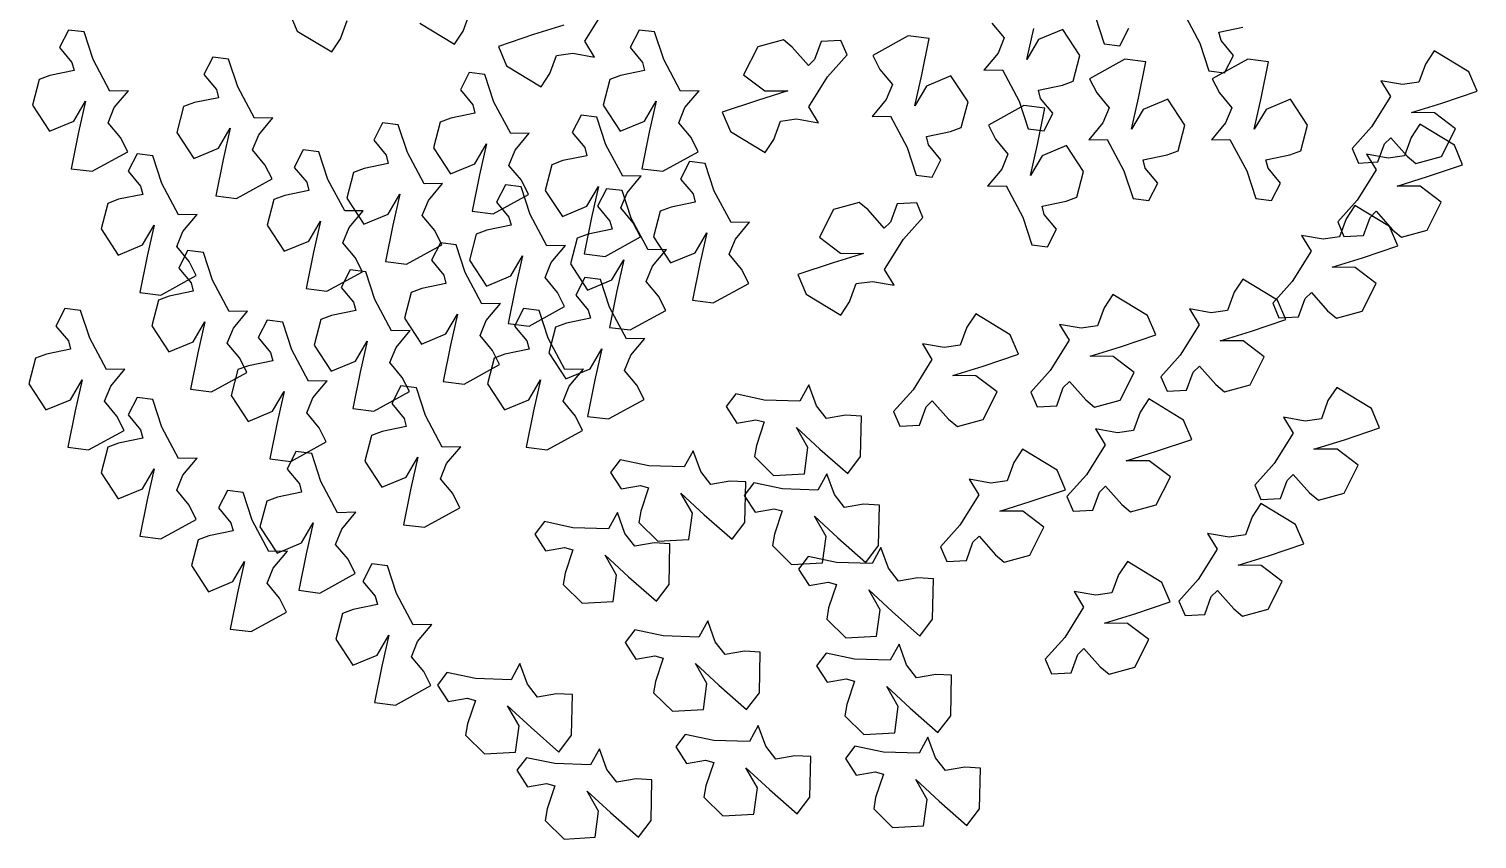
# Model space of a CAD drawing. Extents: x 375.13 to 376.52, y 85.23 to 86.64.
# Drawn here: x 375.134 to 376.517, y 85.227 to 86 of the extents above; entities that cross this region are included whole.
import ezdxf

# ---------------------------------------------------------------- set-up
doc = ezdxf.new("R2010")
doc.units = 0
doc.header["$LTSCALE"] = 0.5
doc.layers.get('0').update_dxf_attribs({"linetype": 'CONTINUOUS'})

msp = doc.modelspace()

# ---------------------------------------------------------------- linework, layer by layer
for p, q in [((375.382, 86.0171), (375.3898, 85.9985)), ((375.5485, 85.9985), (375.5549, 86.0159)), ((375.6648, 85.9888), (375.6828, 86.0177)), ((376.1522, 86.0128), (376.1608, 85.9864)), ((376.2362, 86.017), (376.2523, 85.9869)), ((375.1714, 85.9995), (375.1628, 85.9828)), ((375.1863, 85.9977), (375.1714, 85.9995)), ((375.3898, 85.9985), (375.4229, 85.9785)), ((375.4312, 85.9912), (375.4376, 86.0085)), ((375.5071, 86.0059), (375.5402, 85.9859)), ((375.5402, 85.9859), (375.5485, 85.9985)), ((375.6447, 86.0041), (375.6157, 85.9951)), ((375.7165, 85.9995), (375.7079, 85.9828)), ((375.7314, 85.9977), (375.7165, 85.9995)), ((376.0536, 86.0061), (376.0654, 85.9919)), ((376.087, 85.9713), (376.0937, 86.001)), ((376.1215, 86), (376.0982, 85.9903)), ((376.1377, 85.9751), (376.1215, 86)), ((376.1758, 85.9845), (376.1843, 86.0012)), ((376.2705, 85.9974), (376.2935, 86.0021)), ((375.195, 85.9712), (375.1863, 85.9977)), ((375.4229, 85.9785), (375.4312, 85.9912)), ((375.6157, 85.9951), (375.5821, 85.9838)), ((375.6739, 85.9737), (375.6648, 85.9888)), ((375.7401, 85.9712), (375.7314, 85.9977)), ((375.8544, 85.9901), (375.8299, 85.9834)), ((375.8628, 85.9831), (375.8544, 85.9901)), ((375.8906, 85.9886), (375.8842, 85.9712)), ((375.9093, 85.9896), (375.8906, 85.9886)), ((375.9152, 85.9757), (375.9093, 85.9896)), ((375.9737, 85.9939), (375.9398, 85.9752)), ((375.9937, 85.9914), (375.9737, 85.9939)), ((375.9868, 85.9566), (375.9937, 85.9914)), ((376.0654, 85.9919), (376.0596, 85.9774)), ((376.0982, 85.9903), (376.087, 85.9713)), ((376.1608, 85.9864), (376.1758, 85.9845)), ((376.2523, 85.9869), (376.2609, 85.9605)), ((376.2726, 85.9895), (376.2705, 85.9974)), ((376.2844, 85.9753), (376.2726, 85.9895)), ((375.1628, 85.9828), (375.1747, 85.9686)), ((375.211, 85.9412), (375.195, 85.9712)), ((375.3094, 85.9737), (375.3008, 85.9569)), ((375.3243, 85.9718), (375.3094, 85.9737)), ((375.333, 85.9453), (375.3243, 85.9718)), ((375.5821, 85.9838), (375.5899, 85.9652)), ((375.6313, 85.9578), (375.6377, 85.9752)), ((375.6377, 85.9752), (375.6532, 85.9773)), ((375.6532, 85.9773), (375.6739, 85.9737)), ((375.7079, 85.9828), (375.7198, 85.9686)), ((375.7561, 85.9412), (375.7401, 85.9712)), ((375.8299, 85.9834), (375.8164, 85.9568)), ((375.8784, 85.9655), (375.8628, 85.9831)), ((375.8842, 85.9712), (375.8784, 85.9655)), ((375.8966, 85.9549), (375.9152, 85.9757)), ((375.9398, 85.9752), (375.9466, 85.9617)), ((376.0596, 85.9774), (376.046, 85.9612)), ((376.1313, 85.9506), (376.1377, 85.9751)), ((376.1807, 85.9717), (376.1468, 85.953)), ((376.2008, 85.9691), (376.1807, 85.9717)), ((376.298, 85.9717), (376.2641, 85.953)), ((376.2759, 85.9586), (376.2844, 85.9753)), ((376.318, 85.9691), (376.298, 85.9717)), ((376.4761, 85.9797), (376.4679, 85.967)), ((376.5093, 85.9596), (376.4761, 85.9797)), ((375.1767, 85.9607), (375.1537, 85.956)), ((375.1747, 85.9686), (375.1767, 85.9607)), ((375.5543, 85.9589), (375.5458, 85.9422)), ((375.5693, 85.957), (375.5543, 85.9589)), ((375.5779, 85.9306), (375.5693, 85.957)), ((375.5899, 85.9652), (375.623, 85.9451)), ((375.623, 85.9451), (375.6313, 85.9578)), ((375.7218, 85.9607), (375.6988, 85.956)), ((375.7198, 85.9686), (375.7218, 85.9607)), ((375.9466, 85.9617), (375.9585, 85.9475)), ((376.046, 85.9612), (376.0637, 85.9616)), ((376.0637, 85.9616), (376.0797, 85.9315)), ((376.1938, 85.9344), (376.2008, 85.9691)), ((376.2609, 85.9605), (376.2759, 85.9586)), ((376.311, 85.9344), (376.318, 85.9691)), ((376.4679, 85.967), (376.4615, 85.9496)), ((376.5171, 85.941), (376.5093, 85.9596)), ((375.1434, 85.9522), (375.137, 85.9276)), ((375.1537, 85.956), (375.1434, 85.9522)), ((375.3008, 85.9569), (375.3127, 85.9427)), ((375.349, 85.9153), (375.333, 85.9453)), ((375.6885, 85.9522), (375.6821, 85.9276)), ((375.6988, 85.956), (375.6885, 85.9522)), ((375.8164, 85.9568), (375.8365, 85.9415)), ((375.8786, 85.926), (375.8966, 85.9549)), ((375.9585, 85.9475), (375.9526, 85.933)), ((375.98, 85.9269), (375.9868, 85.9566)), ((375.9912, 85.9459), (375.98, 85.9269)), ((376.0145, 85.9557), (375.9912, 85.9459)), ((376.0308, 85.9308), (376.0145, 85.9557)), ((376.098, 85.942), (376.121, 85.9467)), ((376.121, 85.9467), (376.1313, 85.9506)), ((376.1468, 85.953), (376.1537, 85.9395)), ((376.2641, 85.953), (376.2709, 85.9395)), ((376.446, 85.9474), (376.4252, 85.9511)), ((376.4252, 85.9511), (376.4344, 85.936)), ((376.4615, 85.9496), (376.446, 85.9474)), ((375.1766, 85.9124), (375.1877, 85.9314)), ((375.1877, 85.9314), (375.181, 85.9018)), ((375.2287, 85.9415), (375.211, 85.9412)), ((375.2151, 85.9254), (375.2287, 85.9415)), ((375.2917, 85.9301), (375.2814, 85.9263)), ((375.3147, 85.9348), (375.2917, 85.9301)), ((375.3127, 85.9427), (375.3147, 85.9348)), ((375.5458, 85.9422), (375.5576, 85.928)), ((375.594, 85.9005), (375.5779, 85.9306)), ((375.7217, 85.9124), (375.7328, 85.9314)), ((375.7328, 85.9314), (375.7261, 85.9018)), ((375.7738, 85.9415), (375.7561, 85.9412)), ((375.7602, 85.9254), (375.7738, 85.9415)), ((375.8295, 85.9323), (375.7959, 85.921)), ((375.8585, 85.9414), (375.8295, 85.9323)), ((375.8365, 85.9415), (375.8585, 85.9414)), ((375.9526, 85.933), (375.9391, 85.9168)), ((376.0243, 85.9062), (376.0308, 85.9308)), ((376.0797, 85.9315), (376.0884, 85.9051)), ((376.1001, 85.9341), (376.098, 85.942)), ((376.1119, 85.9199), (376.1001, 85.9341)), ((376.1537, 85.9395), (376.1655, 85.9253)), ((376.1871, 85.9047), (376.1938, 85.9344)), ((376.2216, 85.9334), (376.1982, 85.9237)), ((376.2378, 85.9085), (376.2216, 85.9334)), ((376.2709, 85.9395), (376.2828, 85.9253)), ((376.3043, 85.9047), (376.311, 85.9344)), ((376.3388, 85.9334), (376.3155, 85.9237)), ((376.355, 85.9085), (376.3388, 85.9334)), ((376.4344, 85.936), (376.4164, 85.9071)), ((376.4545, 85.9207), (376.4835, 85.9297)), ((376.4835, 85.9297), (376.5171, 85.941)), ((375.137, 85.9276), (375.1532, 85.9027)), ((375.2093, 85.9109), (375.2151, 85.9254)), ((375.2814, 85.9263), (375.275, 85.9017)), ((375.3667, 85.9156), (375.349, 85.9153)), ((375.3531, 85.8995), (375.3667, 85.9156)), ((375.5597, 85.9201), (375.5367, 85.9154)), ((375.5576, 85.928), (375.5597, 85.9201)), ((375.6613, 85.9182), (375.6527, 85.9015)), ((375.6762, 85.9163), (375.6613, 85.9182)), ((375.6849, 85.8898), (375.6762, 85.9163)), ((375.6821, 85.9276), (375.6983, 85.9027)), ((375.7544, 85.9109), (375.7602, 85.9254)), ((375.7959, 85.921), (375.8037, 85.9024)), ((375.8878, 85.9109), (375.8786, 85.926)), ((375.9391, 85.9168), (375.9567, 85.9172)), ((375.9567, 85.9172), (375.9728, 85.8872)), ((376.0842, 85.9274), (376.0502, 85.9087)), ((376.1042, 85.9249), (376.0842, 85.9274)), ((376.0972, 85.8901), (376.1042, 85.9249)), ((376.1034, 85.9032), (376.1119, 85.9199)), ((376.1655, 85.9253), (376.1597, 85.9108)), ((376.1982, 85.9237), (376.1871, 85.9047)), ((376.2828, 85.9253), (376.2769, 85.9108)), ((376.3155, 85.9237), (376.3043, 85.9047)), ((376.4765, 85.9205), (376.4545, 85.9207)), ((376.4966, 85.9052), (376.4765, 85.9205)), ((375.1532, 85.9027), (375.1766, 85.9124)), ((375.181, 85.9018), (375.174, 85.867)), ((375.2211, 85.8967), (375.2093, 85.9109)), ((375.275, 85.9017), (375.2912, 85.8768)), ((375.3146, 85.8866), (375.3257, 85.9056)), ((375.3257, 85.9056), (375.319, 85.8759)), ((375.4715, 85.9108), (375.463, 85.8941)), ((375.4865, 85.9089), (375.4715, 85.9108)), ((375.4951, 85.8825), (375.4865, 85.9089)), ((375.5264, 85.9115), (375.52, 85.887)), ((375.5367, 85.9154), (375.5264, 85.9115)), ((375.6983, 85.9027), (375.7217, 85.9124)), ((375.7261, 85.9018), (375.7191, 85.867)), ((375.7662, 85.8967), (375.7544, 85.9109)), ((375.8037, 85.9024), (375.8369, 85.8824)), ((375.8451, 85.895), (375.8515, 85.9124)), ((375.8515, 85.9124), (375.867, 85.9146)), ((375.867, 85.9146), (375.8878, 85.9109)), ((375.991, 85.8977), (376.014, 85.9024)), ((376.014, 85.9024), (376.0243, 85.9062)), ((376.0502, 85.9087), (376.0571, 85.8952)), ((376.0884, 85.9051), (376.1034, 85.9032)), ((376.1597, 85.9108), (376.1461, 85.8946)), ((376.2314, 85.884), (376.2378, 85.9085)), ((376.2769, 85.9108), (376.2634, 85.8946)), ((376.3486, 85.884), (376.355, 85.9085)), ((376.4164, 85.9071), (376.3978, 85.8864)), ((376.4624, 85.9094), (376.4541, 85.8967)), ((376.4955, 85.8894), (376.4624, 85.9094)), ((376.4831, 85.8787), (376.4966, 85.9052)), ((375.228, 85.8832), (375.2211, 85.8967)), ((375.3473, 85.885), (375.3531, 85.8995)), ((375.463, 85.8941), (375.4748, 85.8799)), ((375.5595, 85.8718), (375.5707, 85.8908)), ((375.5707, 85.8908), (375.564, 85.8611)), ((375.6116, 85.9009), (375.594, 85.9005)), ((375.5981, 85.8847), (375.6116, 85.9009)), ((375.6527, 85.9015), (375.6646, 85.8873)), ((375.701, 85.8598), (375.6849, 85.8898)), ((375.7731, 85.8832), (375.7662, 85.8967)), ((375.8369, 85.8824), (375.8451, 85.895)), ((375.9931, 85.8898), (375.991, 85.8977)), ((376.0049, 85.8756), (375.9931, 85.8898)), ((376.0571, 85.8952), (376.0689, 85.881)), ((376.0905, 85.8604), (376.0972, 85.8901)), ((376.125, 85.8892), (376.1016, 85.8794)), ((376.1412, 85.8643), (376.125, 85.8892)), ((376.1461, 85.8946), (376.1638, 85.895)), ((376.1638, 85.895), (376.1798, 85.865)), ((376.2634, 85.8946), (376.281, 85.895)), ((376.281, 85.895), (376.2971, 85.865)), ((376.4224, 85.8734), (376.4288, 85.8908)), ((376.4288, 85.8908), (376.4346, 85.8965)), ((376.4346, 85.8965), (376.4502, 85.8789)), ((376.4541, 85.8967), (376.4477, 85.8794)), ((376.5033, 85.8708), (376.4955, 85.8894)), ((375.1941, 85.8645), (375.228, 85.8832)), ((375.2369, 85.8813), (375.2284, 85.8646)), ((375.2519, 85.8794), (375.2369, 85.8813)), ((375.2605, 85.8529), (375.2519, 85.8794)), ((375.2912, 85.8768), (375.3146, 85.8866)), ((375.319, 85.8759), (375.312, 85.8411)), ((375.3591, 85.8708), (375.3473, 85.885)), ((375.3957, 85.8849), (375.3871, 85.8682)), ((375.4106, 85.883), (375.3957, 85.8849)), ((375.4193, 85.8566), (375.4106, 85.883)), ((375.4748, 85.8799), (375.4769, 85.872)), ((375.5112, 85.8524), (375.4951, 85.8825)), ((375.52, 85.887), (375.5362, 85.8621)), ((375.5922, 85.8702), (375.5981, 85.8847)), ((375.6437, 85.8747), (375.6333, 85.8708)), ((375.6666, 85.8794), (375.6437, 85.8747)), ((375.6646, 85.8873), (375.6666, 85.8794)), ((375.7392, 85.8645), (375.7731, 85.8832)), ((375.9728, 85.8872), (375.9814, 85.8607)), ((375.9964, 85.8588), (376.0049, 85.8756)), ((376.0689, 85.881), (376.0631, 85.8665)), ((376.1016, 85.8794), (376.0905, 85.8604)), ((376.1981, 85.8754), (376.2211, 85.8801)), ((376.2001, 85.8675), (376.1981, 85.8754)), ((376.2211, 85.8801), (376.2314, 85.884)), ((376.3153, 85.8754), (376.3383, 85.8801)), ((376.3174, 85.8675), (376.3153, 85.8754)), ((376.3383, 85.8801), (376.3486, 85.884)), ((376.3978, 85.8864), (376.4037, 85.8724)), ((376.4322, 85.8772), (376.4115, 85.8809)), ((376.4115, 85.8809), (376.4206, 85.8658)), ((376.4477, 85.8794), (376.4322, 85.8772)), ((376.4502, 85.8789), (376.4586, 85.8719)), ((376.4586, 85.8719), (376.4831, 85.8787)), ((375.174, 85.867), (375.1941, 85.8645)), ((375.2284, 85.8646), (375.2402, 85.8504)), ((375.366, 85.8573), (375.3591, 85.8708)), ((375.3871, 85.8682), (375.399, 85.854)), ((375.4436, 85.8634), (375.4372, 85.8389)), ((375.4539, 85.8673), (375.4436, 85.8634)), ((375.4769, 85.872), (375.4539, 85.8673)), ((375.5362, 85.8621), (375.5595, 85.8718)), ((375.564, 85.8611), (375.557, 85.8264)), ((375.6041, 85.856), (375.5922, 85.8702)), ((375.6333, 85.8708), (375.6269, 85.8463)), ((375.7186, 85.8602), (375.701, 85.8598)), ((375.7051, 85.844), (375.7186, 85.8602)), ((375.7191, 85.867), (375.7392, 85.8645)), ((375.7648, 85.8738), (375.7562, 85.8571)), ((375.7797, 85.8719), (375.7648, 85.8738)), ((375.7884, 85.8455), (375.7797, 85.8719)), ((375.9814, 85.8607), (375.9964, 85.8588)), ((376.0631, 85.8665), (376.0495, 85.8503)), ((376.1348, 85.8397), (376.1412, 85.8643)), ((376.1798, 85.865), (376.1885, 85.8385)), ((376.212, 85.8533), (376.2001, 85.8675)), ((376.2971, 85.865), (376.3057, 85.8385)), ((376.3292, 85.8533), (376.3174, 85.8675)), ((376.4206, 85.8658), (376.4026, 85.8368)), ((376.4037, 85.8724), (376.4224, 85.8734)), ((376.4697, 85.8594), (376.5033, 85.8708)), ((375.2402, 85.8504), (375.2423, 85.8425)), ((375.2766, 85.8229), (375.2605, 85.8529)), ((375.332, 85.8386), (375.366, 85.8573)), ((375.399, 85.854), (375.401, 85.8461)), ((375.4353, 85.8266), (375.4193, 85.8566)), ((375.5288, 85.8528), (375.5112, 85.8524)), ((375.5153, 85.8366), (375.5288, 85.8528)), ((375.5888, 85.8517), (375.5803, 85.835)), ((375.6038, 85.8498), (375.5888, 85.8517)), ((375.6125, 85.8233), (375.6038, 85.8498)), ((375.6109, 85.8425), (375.6041, 85.856)), ((375.6665, 85.8311), (375.6776, 85.8501)), ((375.6776, 85.8501), (375.6709, 85.8204)), ((375.6854, 85.8479), (375.6769, 85.8312)), ((375.7004, 85.8461), (375.6854, 85.8479)), ((375.7562, 85.8571), (375.7681, 85.8429)), ((376.0495, 85.8503), (376.0672, 85.8507)), ((376.0672, 85.8507), (376.0832, 85.8207)), ((376.2034, 85.8366), (376.212, 85.8533)), ((376.3207, 85.8366), (376.3292, 85.8533)), ((376.4407, 85.8504), (376.4697, 85.8594)), ((376.4627, 85.8503), (376.4407, 85.8504)), ((376.4828, 85.8349), (376.4627, 85.8503)), ((375.209, 85.8339), (375.2026, 85.8094)), ((375.2193, 85.8378), (375.209, 85.8339)), ((375.2423, 85.8425), (375.2193, 85.8378)), ((375.312, 85.8411), (375.332, 85.8386)), ((375.3677, 85.8376), (375.3613, 85.813)), ((375.378, 85.8414), (375.3677, 85.8376)), ((375.401, 85.8461), (375.378, 85.8414)), ((375.4372, 85.8389), (375.4534, 85.814)), ((375.4767, 85.8237), (375.4879, 85.8427)), ((375.4879, 85.8427), (375.4812, 85.813)), ((375.5094, 85.8222), (375.5153, 85.8366)), ((375.577, 85.8239), (375.6109, 85.8425)), ((375.5803, 85.835), (375.5921, 85.8208)), ((375.6269, 85.8463), (375.6432, 85.8213)), ((375.6992, 85.8295), (375.7051, 85.844)), ((375.7091, 85.8196), (375.7004, 85.8461)), ((375.7701, 85.835), (375.7471, 85.8303)), ((375.7681, 85.8429), (375.7701, 85.835)), ((375.8044, 85.8155), (375.7884, 85.8455)), ((375.9268, 85.8348), (375.9023, 85.8281)), ((375.9353, 85.8278), (375.9268, 85.8348)), ((375.963, 85.8334), (375.9567, 85.816)), ((375.9818, 85.8343), (375.963, 85.8334)), ((375.9876, 85.8204), (375.9818, 85.8343)), ((376.1015, 85.8312), (376.1245, 85.8359)), ((376.1245, 85.8359), (376.1348, 85.8397)), ((376.1885, 85.8385), (376.2034, 85.8366)), ((376.3057, 85.8385), (376.3207, 85.8366)), ((376.4026, 85.8368), (376.384, 85.8161)), ((376.4694, 85.8084), (376.4828, 85.8349)), ((375.2942, 85.8233), (375.2766, 85.8229)), ((375.2807, 85.8071), (375.2942, 85.8233)), ((375.453, 85.8269), (375.4353, 85.8266)), ((375.4394, 85.8108), (375.453, 85.8269)), ((375.4534, 85.814), (375.4767, 85.8237)), ((375.5213, 85.8079), (375.5094, 85.8222)), ((375.557, 85.8264), (375.577, 85.8239)), ((375.5921, 85.8208), (375.5942, 85.8129)), ((375.6285, 85.7933), (375.6125, 85.8233)), ((375.6432, 85.8213), (375.6665, 85.8311)), ((375.6709, 85.8204), (375.6639, 85.7857)), ((375.6769, 85.8312), (375.6887, 85.817)), ((375.711, 85.8153), (375.6992, 85.8295)), ((375.7251, 85.7896), (375.7091, 85.8196)), ((375.7368, 85.8265), (375.7304, 85.8019)), ((375.7471, 85.8303), (375.7368, 85.8265)), ((375.9023, 85.8281), (375.8889, 85.8016)), ((375.9508, 85.8103), (375.9353, 85.8278)), ((375.969, 85.7997), (375.9876, 85.8204)), ((376.0832, 85.8207), (376.0919, 85.7942)), ((376.1035, 85.8233), (376.1015, 85.8312)), ((376.1154, 85.8091), (376.1035, 85.8233)), ((376.392, 85.8191), (376.3856, 85.8018)), ((376.4003, 85.8318), (376.392, 85.8191)), ((376.4334, 85.8118), (376.4003, 85.8318)), ((376.4086, 85.8032), (376.415, 85.8205)), ((376.415, 85.8205), (376.4208, 85.8263)), ((376.4208, 85.8263), (376.4364, 85.8087)), ((375.2026, 85.8094), (375.2188, 85.7844)), ((375.2421, 85.7942), (375.2533, 85.8132)), ((375.2533, 85.8132), (375.2466, 85.7835)), ((375.2748, 85.7926), (375.2807, 85.8071)), ((375.3613, 85.813), (375.3775, 85.7881)), ((375.4009, 85.7978), (375.412, 85.8168)), ((375.412, 85.8168), (375.4053, 85.7872)), ((375.4336, 85.7963), (375.4394, 85.8108)), ((375.4812, 85.813), (375.4742, 85.7783)), ((375.5281, 85.7944), (375.5213, 85.8079)), ((375.5712, 85.8082), (375.5609, 85.8043)), ((375.5942, 85.8129), (375.5712, 85.8082)), ((375.6908, 85.8091), (375.6678, 85.8044)), ((375.6887, 85.817), (375.6908, 85.8091)), ((375.7179, 85.8018), (375.711, 85.8153)), ((375.77, 85.7867), (375.7811, 85.8057)), ((375.7811, 85.8057), (375.7744, 85.7761)), ((375.8221, 85.8158), (375.8044, 85.8155)), ((375.8085, 85.7997), (375.8221, 85.8158)), ((375.9567, 85.816), (375.9508, 85.8103)), ((376.1068, 85.7923), (376.1154, 85.8091)), ((376.384, 85.8161), (376.3899, 85.8022)), ((376.4413, 85.7932), (376.4334, 85.8118)), ((376.4364, 85.8087), (376.4449, 85.8017)), ((376.4449, 85.8017), (376.4694, 85.8084)), ((375.2188, 85.7844), (375.2421, 85.7942)), ((375.2867, 85.7784), (375.2748, 85.7926)), ((375.3775, 85.7881), (375.4009, 85.7978)), ((375.4454, 85.7821), (375.4336, 85.7963)), ((375.4942, 85.7758), (375.5281, 85.7944)), ((375.5267, 85.7962), (375.5182, 85.7795)), ((375.5417, 85.7943), (375.5267, 85.7962)), ((375.5503, 85.7679), (375.5417, 85.7943)), ((375.5609, 85.8043), (375.5545, 85.7797)), ((375.6462, 85.7937), (375.6285, 85.7933)), ((375.6326, 85.7775), (375.6462, 85.7937)), ((375.6575, 85.8006), (375.6511, 85.776)), ((375.6678, 85.8044), (375.6575, 85.8006)), ((375.684, 85.7831), (375.7179, 85.8018)), ((375.7304, 85.8019), (375.7466, 85.777)), ((375.8027, 85.7852), (375.8085, 85.7997)), ((375.8889, 85.8016), (375.9089, 85.7863)), ((375.9511, 85.7708), (375.969, 85.7997)), ((376.0919, 85.7942), (376.1068, 85.7923)), ((376.3701, 85.7996), (376.3494, 85.8032)), ((376.3494, 85.8032), (376.3585, 85.7881)), ((376.3856, 85.8018), (376.3701, 85.7996)), ((376.3899, 85.8022), (376.4086, 85.8032)), ((376.4077, 85.7818), (376.4413, 85.7932)), ((375.2466, 85.7835), (375.2396, 85.7488)), ((375.2852, 85.7888), (375.2767, 85.7721)), ((375.3002, 85.7869), (375.2852, 85.7888)), ((375.2935, 85.7649), (375.2867, 85.7784)), ((375.3088, 85.7605), (375.3002, 85.7869)), ((375.4053, 85.7872), (375.3983, 85.7524)), ((375.4523, 85.7686), (375.4454, 85.7821)), ((375.4742, 85.7783), (375.4942, 85.7758)), ((375.5182, 85.7795), (375.53, 85.7653)), ((375.5545, 85.7797), (375.5707, 85.7548)), ((375.594, 85.7646), (375.6052, 85.7836)), ((375.6052, 85.7836), (375.5985, 85.7539)), ((375.6268, 85.763), (375.6326, 85.7775)), ((375.6639, 85.7857), (375.684, 85.7831)), ((375.6906, 85.7608), (375.7018, 85.7799)), ((375.7018, 85.7799), (375.6951, 85.7502)), ((375.7428, 85.7899), (375.7251, 85.7896)), ((375.7292, 85.7738), (375.7428, 85.7899)), ((375.7466, 85.777), (375.77, 85.7867)), ((375.8145, 85.771), (375.8027, 85.7852)), ((375.931, 85.7861), (375.9019, 85.7771)), ((375.9089, 85.7863), (375.931, 85.7861)), ((376.3585, 85.7881), (376.3405, 85.7592)), ((376.3786, 85.7728), (376.4077, 85.7818)), ((375.2596, 85.7462), (375.2935, 85.7649)), ((375.2767, 85.7721), (375.2885, 85.7579)), ((375.4183, 85.7499), (375.4523, 85.7686)), ((375.4405, 85.7703), (375.4319, 85.7536)), ((375.4554, 85.7684), (375.4405, 85.7703)), ((375.4641, 85.742), (375.4554, 85.7684)), ((375.53, 85.7653), (375.532, 85.7574)), ((375.5664, 85.7378), (375.5503, 85.7679)), ((375.5707, 85.7548), (375.594, 85.7646)), ((375.6511, 85.776), (375.6673, 85.7511)), ((375.7234, 85.7593), (375.7292, 85.7738)), ((375.7744, 85.7761), (375.7674, 85.7413)), ((375.8214, 85.7574), (375.8145, 85.771)), ((375.9019, 85.7771), (375.8683, 85.7658)), ((375.8683, 85.7658), (375.8762, 85.7472)), ((375.9602, 85.7557), (375.9511, 85.7708)), ((376.4006, 85.7727), (376.3786, 85.7728)), ((376.4207, 85.7573), (376.4006, 85.7727)), ((375.2906, 85.75), (375.2676, 85.7453)), ((375.2885, 85.7579), (375.2906, 85.75)), ((375.3249, 85.7305), (375.3088, 85.7605)), ((375.3983, 85.7524), (375.4183, 85.7499)), ((375.4319, 85.7536), (375.4438, 85.7394)), ((375.5091, 85.7527), (375.4988, 85.7488)), ((375.532, 85.7574), (375.5091, 85.7527)), ((375.5985, 85.7539), (375.5915, 85.7192)), ((375.6386, 85.7488), (375.6268, 85.763)), ((375.6647, 85.7629), (375.6562, 85.7462)), ((375.6797, 85.7611), (375.6647, 85.7629)), ((375.6673, 85.7511), (375.6906, 85.7608)), ((375.6883, 85.7346), (375.6797, 85.7611)), ((375.6951, 85.7502), (375.6881, 85.7154)), ((375.7352, 85.7451), (375.7234, 85.7593)), ((375.7874, 85.7388), (375.8214, 85.7574)), ((375.9176, 85.7398), (375.924, 85.7572)), ((375.924, 85.7572), (375.9394, 85.7593)), ((375.9394, 85.7593), (375.9602, 85.7557)), ((376.2933, 85.7616), (376.285, 85.7489)), ((376.3265, 85.7415), (376.2933, 85.7616)), ((376.3405, 85.7592), (376.322, 85.7385)), ((376.4073, 85.7308), (376.4207, 85.7573)), ((375.2396, 85.7488), (375.2596, 85.7462)), ((375.2573, 85.7415), (375.2509, 85.7169)), ((375.2676, 85.7453), (375.2573, 85.7415)), ((375.4438, 85.7394), (375.4458, 85.7315)), ((375.4801, 85.712), (375.4641, 85.742)), ((375.4988, 85.7488), (375.4923, 85.7243)), ((375.584, 85.7382), (375.5664, 85.7378)), ((375.5705, 85.722), (375.584, 85.7382)), ((375.6454, 85.7353), (375.6386, 85.7488)), ((375.6562, 85.7462), (375.668, 85.732)), ((375.742, 85.7316), (375.7352, 85.7451)), ((375.7674, 85.7413), (375.7874, 85.7388)), ((375.8762, 85.7472), (375.9093, 85.7271)), ((375.9093, 85.7271), (375.9176, 85.7398)), ((376.1692, 85.7468), (376.1609, 85.7341)), ((376.2023, 85.7268), (376.1692, 85.7468)), ((376.285, 85.7489), (376.2787, 85.7315)), ((376.322, 85.7385), (376.3278, 85.7246)), ((376.3343, 85.7229), (376.3265, 85.7415)), ((376.3466, 85.7256), (376.3529, 85.7429)), ((376.3529, 85.7429), (376.3588, 85.7486)), ((376.3588, 85.7486), (376.3743, 85.7311)), ((375.168, 85.7334), (375.1594, 85.7167)), ((375.1829, 85.7315), (375.168, 85.7334)), ((375.1916, 85.7051), (375.1829, 85.7315)), ((375.3425, 85.7308), (375.3249, 85.7305)), ((375.329, 85.7147), (375.3425, 85.7308)), ((375.3611, 85.7223), (375.3526, 85.7056)), ((375.3761, 85.7204), (375.3611, 85.7223)), ((375.4125, 85.723), (375.4061, 85.6984)), ((375.4228, 85.7268), (375.4125, 85.723)), ((375.4458, 85.7315), (375.4228, 85.7268)), ((375.4923, 85.7243), (375.5086, 85.6994)), ((375.5319, 85.7091), (375.543, 85.7281)), ((375.543, 85.7281), (375.5363, 85.6984)), ((375.5646, 85.7075), (375.5705, 85.722)), ((375.606, 85.7334), (375.5975, 85.7167)), ((375.621, 85.7315), (375.606, 85.7334)), ((375.6115, 85.7166), (375.6454, 85.7353)), ((375.6296, 85.7051), (375.621, 85.7315)), ((375.67, 85.7241), (375.6471, 85.7194)), ((375.668, 85.732), (375.67, 85.7241)), ((375.7044, 85.7046), (375.6883, 85.7346)), ((375.7081, 85.7129), (375.742, 85.7316)), ((376.0381, 85.7283), (376.0298, 85.7156)), ((376.0712, 85.7083), (376.0381, 85.7283)), ((376.1609, 85.7341), (376.1545, 85.7168)), ((376.2101, 85.7082), (376.2023, 85.7268)), ((376.2632, 85.7294), (376.2424, 85.733)), ((376.2424, 85.733), (376.2516, 85.7179)), ((376.2787, 85.7315), (376.2632, 85.7294)), ((376.3007, 85.7116), (376.3343, 85.7229)), ((376.3278, 85.7246), (376.3466, 85.7256)), ((376.3743, 85.7311), (376.3828, 85.7241)), ((376.3828, 85.7241), (376.4073, 85.7308)), ((375.1594, 85.7167), (375.1713, 85.7025)), ((375.2509, 85.7169), (375.2671, 85.692)), ((375.2904, 85.7017), (375.3016, 85.7207)), ((375.3016, 85.7207), (375.2949, 85.6911)), ((375.3231, 85.7002), (375.329, 85.7147)), ((375.3848, 85.694), (375.3761, 85.7204)), ((375.4978, 85.7123), (375.4801, 85.712)), ((375.4843, 85.6962), (375.4978, 85.7123)), ((375.5086, 85.6994), (375.5319, 85.7091)), ((375.5915, 85.7192), (375.6115, 85.7166)), ((375.5975, 85.7167), (375.6093, 85.7025)), ((375.6368, 85.7156), (375.6303, 85.691)), ((375.6471, 85.7194), (375.6368, 85.7156)), ((375.6881, 85.7154), (375.7081, 85.7129)), ((376.0298, 85.7156), (376.0234, 85.6983)), ((376.079, 85.6897), (376.0712, 85.7083)), ((376.139, 85.7146), (376.1183, 85.7182)), ((376.1183, 85.7182), (376.1274, 85.7031)), ((376.1545, 85.7168), (376.139, 85.7146)), ((376.1765, 85.6968), (376.2101, 85.7082)), ((376.2516, 85.7179), (376.2336, 85.689)), ((376.2716, 85.7026), (376.3007, 85.7116)), ((375.1733, 85.6946), (375.1503, 85.6899)), ((375.1713, 85.7025), (375.1733, 85.6946)), ((375.2076, 85.6751), (375.1916, 85.7051)), ((375.2671, 85.692), (375.2904, 85.7017)), ((375.335, 85.686), (375.3231, 85.7002)), ((375.3526, 85.7056), (375.3644, 85.6914)), ((375.4061, 85.6984), (375.4223, 85.6735)), ((375.4457, 85.6832), (375.4568, 85.7022)), ((375.4568, 85.7022), (375.4501, 85.6726)), ((375.4784, 85.6817), (375.4843, 85.6962)), ((375.5363, 85.6984), (375.5293, 85.6637)), ((375.5765, 85.6933), (375.5646, 85.7075)), ((375.6114, 85.6946), (375.5884, 85.6899)), ((375.6093, 85.7025), (375.6114, 85.6946)), ((375.6457, 85.6751), (375.6296, 85.7051)), ((375.6699, 85.6758), (375.681, 85.6949)), ((375.681, 85.6949), (375.6743, 85.6652)), ((375.722, 85.7049), (375.7044, 85.7046)), ((375.7085, 85.6888), (375.722, 85.7049)), ((376.0079, 85.6961), (375.9872, 85.6998)), ((375.9872, 85.6998), (375.9963, 85.6846)), ((376.0234, 85.6983), (376.0079, 85.6961)), ((376.1274, 85.7031), (376.1094, 85.6742)), ((376.1475, 85.6878), (376.1765, 85.6968)), ((376.2937, 85.7024), (376.2716, 85.7026)), ((376.3138, 85.6871), (376.2937, 85.7024)), ((375.14, 85.6861), (375.1336, 85.6615)), ((375.1503, 85.6899), (375.14, 85.6861)), ((375.2949, 85.6911), (375.2879, 85.6563)), ((375.3418, 85.6724), (375.335, 85.686)), ((375.3665, 85.6835), (375.3435, 85.6788)), ((375.3644, 85.6914), (375.3665, 85.6835)), ((375.4008, 85.6639), (375.3848, 85.694)), ((375.4223, 85.6735), (375.4457, 85.6832)), ((375.4902, 85.6675), (375.4784, 85.6817)), ((375.5781, 85.6861), (375.5717, 85.6615)), ((375.5833, 85.6798), (375.5765, 85.6933)), ((375.5884, 85.6899), (375.5781, 85.6861)), ((375.6303, 85.691), (375.6466, 85.6661)), ((375.7026, 85.6743), (375.7085, 85.6888)), ((375.9963, 85.6846), (375.9783, 85.6557)), ((376.0454, 85.6783), (376.079, 85.6897)), ((376.1695, 85.6877), (376.1475, 85.6878)), ((376.1896, 85.6723), (376.1695, 85.6877)), ((376.2336, 85.689), (376.215, 85.6683)), ((376.3003, 85.6606), (376.3138, 85.6871)), ((375.2253, 85.6754), (375.2076, 85.6751)), ((375.2117, 85.6593), (375.2253, 85.6754)), ((375.3079, 85.6538), (375.3418, 85.6724)), ((375.3332, 85.675), (375.3268, 85.6504)), ((375.3435, 85.6788), (375.3332, 85.675)), ((375.4501, 85.6726), (375.4431, 85.6378)), ((375.4971, 85.654), (375.4902, 85.6675)), ((375.5494, 85.6612), (375.5833, 85.6798)), ((375.6633, 85.6754), (375.6457, 85.6751)), ((375.6466, 85.6661), (375.6699, 85.6758)), ((375.6498, 85.6593), (375.6633, 85.6754)), ((375.7145, 85.6601), (375.7026, 85.6743)), ((376.0164, 85.6693), (376.0454, 85.6783)), ((376.0384, 85.6692), (376.0164, 85.6693)), ((376.0585, 85.6538), (376.0384, 85.6692)), ((376.1094, 85.6742), (376.0909, 85.6535)), ((376.1762, 85.6458), (376.1896, 85.6723)), ((376.215, 85.6683), (376.2209, 85.6544)), ((376.2396, 85.6553), (376.246, 85.6727)), ((376.246, 85.6727), (376.2518, 85.6784)), ((376.2518, 85.6784), (376.2674, 85.6608)), ((375.1336, 85.6615), (375.1498, 85.6366)), ((375.1732, 85.6463), (375.1843, 85.6653)), ((375.1843, 85.6653), (375.1776, 85.6357)), ((375.2059, 85.6448), (375.2117, 85.6593)), ((375.2879, 85.6563), (375.3079, 85.6538)), ((375.3663, 85.6352), (375.3775, 85.6542)), ((375.3775, 85.6542), (375.3708, 85.6246)), ((375.4185, 85.6643), (375.4008, 85.6639)), ((375.4049, 85.6482), (375.4185, 85.6643)), ((375.4632, 85.6353), (375.4971, 85.654)), ((375.4888, 85.6595), (375.4802, 85.6427)), ((375.5037, 85.6576), (375.4888, 85.6595)), ((375.5124, 85.6311), (375.5037, 85.6576)), ((375.5293, 85.6637), (375.5494, 85.6612)), ((375.5717, 85.6615), (375.5879, 85.6366)), ((375.6112, 85.6463), (375.6224, 85.6653)), ((375.6224, 85.6653), (375.6157, 85.6357)), ((375.6439, 85.6448), (375.6498, 85.6593)), ((375.6743, 85.6652), (375.6673, 85.6304)), ((375.7213, 85.6466), (375.7145, 85.6601)), ((375.8787, 85.6604), (375.8702, 85.6449)), ((375.8859, 85.6406), (375.8787, 85.6604)), ((375.9783, 85.6557), (375.9597, 85.635)), ((376.0451, 85.6273), (376.0585, 85.6538)), ((376.0909, 85.6535), (376.0967, 85.6396)), ((376.1155, 85.6406), (376.1218, 85.6579)), ((376.1218, 85.6579), (376.1277, 85.6636)), ((376.1277, 85.6636), (376.1432, 85.6461)), ((376.2209, 85.6544), (376.2396, 85.6553)), ((376.2674, 85.6608), (376.2758, 85.6538)), ((376.2758, 85.6538), (376.3003, 85.6606)), ((376.383, 85.6581), (376.3747, 85.6454)), ((376.4162, 85.638), (376.383, 85.6581)), ((375.1498, 85.6366), (375.1732, 85.6463)), ((375.2177, 85.6306), (375.2059, 85.6448)), ((375.2369, 85.6484), (375.2284, 85.6317)), ((375.2519, 85.6465), (375.2369, 85.6484)), ((375.2605, 85.6201), (375.2519, 85.6465)), ((375.3268, 85.6504), (375.343, 85.6255)), ((375.3991, 85.6337), (375.4049, 85.6482)), ((375.4802, 85.6427), (375.4921, 85.6285)), ((375.5879, 85.6366), (375.6112, 85.6463)), ((375.6558, 85.6306), (375.6439, 85.6448)), ((375.6874, 85.6279), (375.7213, 85.6466)), ((375.8089, 85.6518), (375.7998, 85.6397)), ((375.7998, 85.6397), (375.81, 85.624)), ((375.8361, 85.646), (375.8089, 85.6518)), ((375.8702, 85.6449), (375.8361, 85.646)), ((375.8955, 85.6283), (375.8859, 85.6406)), ((375.9843, 85.6221), (375.9907, 85.6394)), ((375.9907, 85.6394), (375.9965, 85.6452)), ((375.9965, 85.6452), (376.0121, 85.6276)), ((376.0967, 85.6396), (376.1155, 85.6406)), ((376.1432, 85.6461), (376.1517, 85.6391)), ((376.1517, 85.6391), (376.1762, 85.6458)), ((376.2036, 85.647), (376.1953, 85.6343)), ((376.2368, 85.6269), (376.2036, 85.647)), ((376.3747, 85.6454), (376.3684, 85.628)), ((375.1776, 85.6357), (375.1706, 85.6009)), ((375.2246, 85.617), (375.2177, 85.6306)), ((375.2284, 85.6317), (375.2402, 85.6175)), ((375.343, 85.6255), (375.3663, 85.6352)), ((375.4109, 85.6195), (375.3991, 85.6337)), ((375.4431, 85.6378), (375.4632, 85.6353)), ((375.4921, 85.6285), (375.4941, 85.6206)), ((375.5284, 85.6011), (375.5124, 85.6311)), ((375.6157, 85.6357), (375.6087, 85.6009)), ((375.6626, 85.617), (375.6558, 85.6306)), ((375.6673, 85.6304), (375.6874, 85.6279)), ((375.81, 85.624), (375.8282, 85.6271)), ((375.8282, 85.6271), (375.8361, 85.625)), ((375.8361, 85.625), (375.8287, 85.6027)), ((375.9137, 85.6314), (375.8955, 85.6283)), ((375.9289, 85.6306), (375.9137, 85.6314)), ((375.9281, 85.5919), (375.9289, 85.6306)), ((375.9597, 85.635), (375.9656, 85.6211)), ((376.0121, 85.6276), (376.0206, 85.6206)), ((376.0206, 85.6206), (376.0451, 85.6273)), ((376.1953, 85.6343), (376.189, 85.6169)), ((376.2446, 85.6083), (376.2368, 85.6269)), ((376.3529, 85.6259), (376.3321, 85.6295)), ((376.3321, 85.6295), (376.3413, 85.6144)), ((376.3684, 85.628), (376.3529, 85.6259)), ((376.424, 85.6194), (376.4162, 85.638)), ((375.1906, 85.5984), (375.2246, 85.617)), ((375.2402, 85.6175), (375.2423, 85.6096)), ((375.2766, 85.5901), (375.2605, 85.6201)), ((375.3708, 85.6246), (375.3638, 85.5898)), ((375.4177, 85.6059), (375.4109, 85.6195)), ((375.4608, 85.6121), (375.4544, 85.5875)), ((375.4711, 85.6159), (375.4608, 85.6121)), ((375.4941, 85.6206), (375.4711, 85.6159)), ((375.6287, 85.5984), (375.6626, 85.617)), ((375.8778, 85.6007), (375.8669, 85.6199)), ((375.8669, 85.6199), (375.8893, 85.5992)), ((375.9656, 85.6211), (375.9843, 85.6221)), ((376.1735, 85.6147), (376.1527, 85.6184)), ((376.1527, 85.6184), (376.1619, 85.6033)), ((376.189, 85.6169), (376.1735, 85.6147)), ((376.3413, 85.6144), (376.3233, 85.5855)), ((376.3904, 85.6081), (376.424, 85.6194)), ((375.1706, 85.6009), (375.1906, 85.5984)), ((375.209, 85.6011), (375.2026, 85.5765)), ((375.2193, 85.6049), (375.209, 85.6011)), ((375.2423, 85.6096), (375.2193, 85.6049)), ((375.3838, 85.5873), (375.4177, 85.6059)), ((375.5461, 85.6014), (375.5284, 85.6011)), ((375.5325, 85.5853), (375.5461, 85.6014)), ((375.6087, 85.6009), (375.6287, 85.5984)), ((375.7682, 85.5975), (375.7597, 85.5821)), ((375.7755, 85.5777), (375.7682, 85.5975)), ((375.8287, 85.6027), (375.8268, 85.5919)), ((375.8746, 85.5756), (375.8778, 85.6007)), ((375.8893, 85.5992), (375.9159, 85.5758)), ((376.0829, 85.5989), (376.0746, 85.5863)), ((376.116, 85.5789), (376.0829, 85.5989)), ((376.1619, 85.6033), (376.1439, 85.5744)), ((376.211, 85.597), (376.2446, 85.6083)), ((376.3613, 85.5991), (376.3904, 85.6081)), ((376.3834, 85.5989), (376.3613, 85.5991)), ((376.4035, 85.5836), (376.3834, 85.5989)), ((375.2942, 85.5904), (375.2766, 85.5901)), ((375.2807, 85.5743), (375.2942, 85.5904)), ((375.3638, 85.5898), (375.3838, 85.5873)), ((375.3887, 85.5967), (375.3802, 85.58)), ((375.4037, 85.5948), (375.3887, 85.5967)), ((375.4123, 85.5683), (375.4037, 85.5948)), ((375.4544, 85.5875), (375.4706, 85.5626)), ((375.494, 85.5723), (375.5051, 85.5914)), ((375.5051, 85.5914), (375.4984, 85.5617)), ((375.5267, 85.5708), (375.5325, 85.5853)), ((375.6984, 85.5889), (375.6893, 85.5769)), ((375.7257, 85.5832), (375.6984, 85.5889)), ((375.8268, 85.5919), (375.8449, 85.574)), ((375.9159, 85.5758), (375.9281, 85.5919)), ((376.0746, 85.5863), (376.0682, 85.5689)), ((376.1819, 85.588), (376.211, 85.597)), ((376.204, 85.5878), (376.1819, 85.588)), ((376.2241, 85.5725), (376.204, 85.5878)), ((376.3233, 85.5855), (376.3047, 85.5648)), ((376.39, 85.5571), (376.4035, 85.5836)), ((375.2026, 85.5765), (375.2188, 85.5516)), ((375.2421, 85.5613), (375.2533, 85.5803)), ((375.2533, 85.5803), (375.2466, 85.5507)), ((375.2748, 85.5598), (375.2807, 85.5743)), ((375.3802, 85.58), (375.392, 85.5658)), ((375.4706, 85.5626), (375.494, 85.5723)), ((375.5385, 85.5566), (375.5267, 85.5708)), ((375.6893, 85.5769), (375.6995, 85.5611)), ((375.7597, 85.5821), (375.7257, 85.5832)), ((375.7851, 85.5654), (375.7755, 85.5777)), ((375.8449, 85.574), (375.8746, 85.5756)), ((375.8959, 85.5754), (375.8874, 85.5599)), ((375.9032, 85.5556), (375.8959, 85.5754)), ((376.0527, 85.5667), (376.032, 85.5704)), ((376.032, 85.5704), (376.0411, 85.5553)), ((376.1238, 85.5603), (376.116, 85.5789)), ((376.1439, 85.5744), (376.1253, 85.5537)), ((376.2106, 85.546), (376.2241, 85.5725)), ((376.3357, 85.5692), (376.3415, 85.5749)), ((376.3415, 85.5749), (376.3571, 85.5574)), ((375.2188, 85.5516), (375.2421, 85.5613)), ((375.2867, 85.5456), (375.2748, 85.5598)), ((375.3232, 85.5597), (375.3147, 85.543)), ((375.3382, 85.5578), (375.3232, 85.5597)), ((375.3468, 85.5313), (375.3382, 85.5578)), ((375.394, 85.5579), (375.3711, 85.5532)), ((375.392, 85.5658), (375.394, 85.5579)), ((375.4284, 85.5383), (375.4123, 85.5683)), ((375.4984, 85.5617), (375.4914, 85.5269)), ((375.5454, 85.5431), (375.5385, 85.5566)), ((375.6995, 85.5611), (375.7178, 85.5643)), ((375.7178, 85.5643), (375.7256, 85.5621)), ((375.7256, 85.5621), (375.7182, 85.5399)), ((375.7674, 85.5378), (375.7565, 85.557)), ((375.7565, 85.557), (375.7788, 85.5364)), ((375.8033, 85.5686), (375.7851, 85.5654)), ((375.8184, 85.5677), (375.8033, 85.5686)), ((375.8261, 85.5668), (375.817, 85.5547)), ((375.8176, 85.529), (375.8184, 85.5677)), ((375.8534, 85.561), (375.8261, 85.5668)), ((375.8874, 85.5599), (375.8534, 85.561)), ((376.0682, 85.5689), (376.0527, 85.5667)), ((376.0902, 85.549), (376.1238, 85.5603)), ((376.1499, 85.5407), (376.1563, 85.5581)), ((376.1563, 85.5581), (376.1621, 85.5638)), ((376.1621, 85.5638), (376.1777, 85.5462)), ((376.3047, 85.5648), (376.3106, 85.5509)), ((376.3293, 85.5518), (376.3357, 85.5692)), ((376.3571, 85.5574), (376.3655, 85.5504)), ((376.3655, 85.5504), (376.39, 85.5571)), ((375.2466, 85.5507), (375.2396, 85.5159)), ((375.2935, 85.532), (375.2867, 85.5456)), ((375.3147, 85.543), (375.3265, 85.5288)), ((375.3608, 85.5493), (375.3543, 85.5247)), ((375.3711, 85.5532), (375.3608, 85.5493)), ((375.5115, 85.5244), (375.5454, 85.5431)), ((375.817, 85.5547), (375.8273, 85.539)), ((375.8273, 85.539), (375.8455, 85.5421)), ((375.8455, 85.5421), (375.8533, 85.54)), ((375.9128, 85.5433), (375.9032, 85.5556)), ((375.931, 85.5464), (375.9128, 85.5433)), ((375.9461, 85.5456), (375.931, 85.5464)), ((375.9453, 85.5069), (375.9461, 85.5456)), ((376.0411, 85.5553), (376.0231, 85.5264)), ((376.0612, 85.5399), (376.0902, 85.549)), ((376.1253, 85.5537), (376.1312, 85.5397)), ((376.1777, 85.5462), (376.1861, 85.5392)), ((376.1861, 85.5392), (376.2106, 85.546)), ((376.3106, 85.5472), (376.3023, 85.5345)), ((376.3106, 85.5509), (376.3293, 85.5518)), ((376.3437, 85.5272), (376.3106, 85.5472)), ((375.2596, 85.5134), (375.2935, 85.532)), ((375.3265, 85.5288), (375.3286, 85.5209)), ((375.3629, 85.5013), (375.3468, 85.5313)), ((375.3939, 85.5096), (375.405, 85.5286)), ((375.405, 85.5286), (375.3983, 85.4989)), ((375.446, 85.5387), (375.4284, 85.5383)), ((375.4325, 85.5225), (375.446, 85.5387)), ((375.626, 85.5298), (375.6169, 85.5178)), ((375.6533, 85.524), (375.626, 85.5298)), ((375.6958, 85.5384), (375.6873, 85.5229)), ((375.703, 85.5186), (375.6958, 85.5384)), ((375.7182, 85.5399), (375.7164, 85.529)), ((375.7164, 85.529), (375.7345, 85.5112)), ((375.7641, 85.5128), (375.7674, 85.5378)), ((375.7788, 85.5364), (375.8054, 85.5129)), ((375.8054, 85.5129), (375.8176, 85.529)), ((375.8533, 85.54), (375.8459, 85.5177)), ((375.8951, 85.5157), (375.8842, 85.5349)), ((375.8842, 85.5349), (375.9065, 85.5142)), ((376.0832, 85.5398), (376.0612, 85.5399)), ((376.1033, 85.5245), (376.0832, 85.5398)), ((376.1312, 85.5397), (376.1499, 85.5407)), ((376.3023, 85.5345), (376.2959, 85.5172)), ((375.2396, 85.5159), (375.2596, 85.5134)), ((375.3056, 85.5162), (375.2953, 85.5123)), ((375.3286, 85.5209), (375.3056, 85.5162)), ((375.3543, 85.5247), (375.3706, 85.4998)), ((375.4266, 85.508), (375.4325, 85.5225)), ((375.4914, 85.5269), (375.5115, 85.5244)), ((375.6169, 85.5178), (375.6271, 85.502)), ((375.6873, 85.5229), (375.6533, 85.524)), ((375.7126, 85.5063), (375.703, 85.5186)), ((375.8459, 85.5177), (375.8441, 85.5069)), ((375.8918, 85.4906), (375.8951, 85.5157)), ((376.0231, 85.5264), (376.0046, 85.5056)), ((376.0355, 85.5101), (376.0414, 85.5158)), ((376.0414, 85.5158), (376.0569, 85.4982)), ((376.0899, 85.4979), (376.1033, 85.5245)), ((376.2804, 85.515), (376.2597, 85.5186)), ((376.2597, 85.5186), (376.2688, 85.5035)), ((376.2959, 85.5172), (376.2804, 85.515)), ((376.3516, 85.5085), (376.3437, 85.5272)), ((375.2953, 85.5123), (375.2889, 85.4878)), ((375.3805, 85.5017), (375.3629, 85.5013)), ((375.367, 85.4855), (375.3805, 85.5017)), ((375.3706, 85.4998), (375.3939, 85.5096)), ((375.4385, 85.4938), (375.4266, 85.508)), ((375.6271, 85.502), (375.6453, 85.5052)), ((375.6453, 85.5052), (375.6532, 85.503)), ((375.6532, 85.503), (375.6458, 85.4807)), ((375.7308, 85.5094), (375.7126, 85.5063)), ((375.746, 85.5086), (375.7308, 85.5094)), ((375.7345, 85.5112), (375.7641, 85.5128)), ((375.7452, 85.4699), (375.746, 85.5086)), ((375.8441, 85.5069), (375.8622, 85.489)), ((375.9065, 85.5142), (375.9331, 85.4908)), ((375.9331, 85.4908), (375.9453, 85.5069)), ((375.9476, 85.5051), (375.9391, 85.4897)), ((375.9549, 85.4853), (375.9476, 85.5051)), ((376.0046, 85.5056), (376.0104, 85.4917)), ((376.0292, 85.4927), (376.0355, 85.5101)), ((376.2688, 85.5035), (376.2508, 85.4746)), ((376.3179, 85.4972), (376.3516, 85.5085)), ((375.2889, 85.4878), (375.3051, 85.4629)), ((375.3284, 85.4726), (375.3396, 85.4916)), ((375.3396, 85.4916), (375.3329, 85.4619)), ((375.3983, 85.4989), (375.3913, 85.4642)), ((375.4453, 85.4803), (375.4385, 85.4938)), ((375.4611, 85.4895), (375.4526, 85.4727)), ((375.4761, 85.4876), (375.4611, 85.4895)), ((375.4848, 85.4611), (375.4761, 85.4876)), ((375.6949, 85.4787), (375.684, 85.4979)), ((375.684, 85.4979), (375.7064, 85.4772)), ((375.8622, 85.489), (375.8918, 85.4906)), ((375.8779, 85.4965), (375.8687, 85.4845)), ((375.9051, 85.4908), (375.8779, 85.4965)), ((375.9391, 85.4897), (375.9051, 85.4908)), ((376.0104, 85.4917), (376.0292, 85.4927)), ((376.0569, 85.4982), (376.0654, 85.4912)), ((376.0654, 85.4912), (376.0899, 85.4979)), ((376.183, 85.4917), (376.1747, 85.479)), ((376.2161, 85.4717), (376.183, 85.4917)), ((376.2889, 85.4882), (376.3179, 85.4972)), ((376.3109, 85.488), (376.2889, 85.4882)), ((376.331, 85.4727), (376.3109, 85.488)), ((375.3611, 85.471), (375.367, 85.4855)), ((375.4114, 85.4616), (375.4453, 85.4803)), ((375.4526, 85.4727), (375.4644, 85.4585)), ((375.6458, 85.4807), (375.6439, 85.4699)), ((375.6917, 85.4536), (375.6949, 85.4787)), ((375.7064, 85.4772), (375.733, 85.4538)), ((375.8687, 85.4845), (375.879, 85.4688)), ((375.9645, 85.473), (375.9549, 85.4853)), ((375.9827, 85.4762), (375.9645, 85.473)), ((375.9978, 85.4753), (375.9827, 85.4762)), ((375.997, 85.4366), (375.9978, 85.4753)), ((376.1747, 85.479), (376.1683, 85.4617)), ((376.2508, 85.4746), (376.2323, 85.4539)), ((375.3051, 85.4629), (375.3284, 85.4726)), ((375.3329, 85.4619), (375.3259, 85.4272)), ((375.373, 85.4568), (375.3611, 85.471)), ((375.3913, 85.4642), (375.4114, 85.4616)), ((375.5008, 85.4311), (375.4848, 85.4611)), ((375.6439, 85.4699), (375.662, 85.452)), ((375.733, 85.4538), (375.7452, 85.4699)), ((375.879, 85.4688), (375.8972, 85.4719)), ((375.8972, 85.4719), (375.905, 85.4697)), ((375.905, 85.4697), (375.8976, 85.4475)), ((375.9468, 85.4455), (375.9359, 85.4646)), ((375.9359, 85.4646), (375.9582, 85.444)), ((376.1528, 85.4595), (376.1321, 85.4632)), ((376.1321, 85.4632), (376.1412, 85.4481)), ((376.1683, 85.4617), (376.1528, 85.4595)), ((376.2239, 85.4531), (376.2161, 85.4717)), ((376.2632, 85.4583), (376.2691, 85.464)), ((376.2691, 85.464), (376.2846, 85.4465)), ((376.3176, 85.4462), (376.331, 85.4727)), ((375.3798, 85.4433), (375.373, 85.4568)), ((375.4435, 85.4459), (375.4332, 85.4421)), ((375.4665, 85.4506), (375.4435, 85.4459)), ((375.4644, 85.4585), (375.4665, 85.4506)), ((375.662, 85.452), (375.6917, 85.4536)), ((375.8976, 85.4475), (375.8958, 85.4366)), ((375.9435, 85.4204), (375.9468, 85.4455)), ((376.1412, 85.4481), (376.1232, 85.4191)), ((376.1903, 85.4417), (376.2239, 85.4531)), ((376.2323, 85.4539), (376.2381, 85.44)), ((376.2569, 85.441), (376.2632, 85.4583)), ((376.2846, 85.4465), (376.2931, 85.4395)), ((376.2931, 85.4395), (376.3176, 85.4462)), ((375.3459, 85.4247), (375.3798, 85.4433)), ((375.4332, 85.4421), (375.4268, 85.4175)), ((375.5185, 85.4314), (375.5008, 85.4311)), ((375.5049, 85.4153), (375.5185, 85.4314)), ((375.7821, 85.4349), (375.7736, 85.4195)), ((375.7893, 85.4151), (375.7821, 85.4349)), ((375.8958, 85.4366), (375.9139, 85.4188)), ((375.9582, 85.444), (375.9848, 85.4205)), ((375.9848, 85.4205), (375.997, 85.4366)), ((376.1613, 85.4327), (376.1903, 85.4417)), ((376.1833, 85.4326), (376.1613, 85.4327)), ((376.2034, 85.4172), (376.1833, 85.4326)), ((376.2381, 85.44), (376.2569, 85.441)), ((375.3259, 85.4272), (375.3459, 85.4247)), ((375.4268, 85.4175), (375.443, 85.3926)), ((375.4663, 85.4023), (375.4775, 85.4214)), ((375.4775, 85.4214), (375.4708, 85.3917)), ((375.7123, 85.4263), (375.7032, 85.4143)), ((375.7395, 85.4206), (375.7123, 85.4263)), ((375.7736, 85.4195), (375.7395, 85.4206)), ((375.9139, 85.4188), (375.9435, 85.4204)), ((376.1232, 85.4191), (376.1046, 85.3984)), ((375.4991, 85.4008), (375.5049, 85.4153)), ((375.7032, 85.4143), (375.7134, 85.3985)), ((375.7989, 85.4028), (375.7893, 85.4151)), ((375.8171, 85.4059), (375.7989, 85.4028)), ((375.8323, 85.4051), (375.8171, 85.4059)), ((375.8315, 85.3664), (375.8323, 85.4051)), ((375.8951, 85.4041), (375.886, 85.3921)), ((375.9224, 85.3984), (375.8951, 85.4041)), ((375.9649, 85.4128), (375.9564, 85.3973)), ((375.9721, 85.393), (375.9649, 85.4128)), ((376.1356, 85.4028), (376.1414, 85.4086)), ((376.1414, 85.4086), (376.157, 85.391)), ((376.19, 85.3907), (376.2034, 85.4172)), ((375.443, 85.3926), (375.4663, 85.4023)), ((375.4708, 85.3917), (375.4638, 85.3569)), ((375.5109, 85.3866), (375.4991, 85.4008)), ((375.6027, 85.3943), (375.5942, 85.3788)), ((375.6099, 85.3745), (375.6027, 85.3943)), ((375.7134, 85.3985), (375.7316, 85.4017)), ((375.7316, 85.4017), (375.7395, 85.3995)), ((375.7395, 85.3995), (375.7321, 85.3772)), ((375.7812, 85.3752), (375.7703, 85.3944)), ((375.7703, 85.3944), (375.7927, 85.3737)), ((375.886, 85.3921), (375.8962, 85.3764)), ((375.9564, 85.3973), (375.9224, 85.3984)), ((375.9817, 85.3806), (375.9721, 85.393)), ((376.1046, 85.3984), (376.1105, 85.3845)), ((376.1292, 85.3855), (376.1356, 85.4028)), ((376.157, 85.391), (376.1655, 85.384)), ((376.1655, 85.384), (376.19, 85.3907)), ((375.5177, 85.3731), (375.5109, 85.3866)), ((375.5329, 85.3857), (375.5238, 85.3736)), ((375.5601, 85.3799), (375.5329, 85.3857)), ((375.5942, 85.3788), (375.5601, 85.3799)), ((375.7321, 85.3772), (375.7302, 85.3664)), ((375.8962, 85.3764), (375.9144, 85.3795)), ((375.9144, 85.3795), (375.9223, 85.3774)), ((375.9223, 85.3774), (375.9149, 85.3551)), ((376, 85.3838), (375.9817, 85.3806)), ((376.0151, 85.383), (376, 85.3838)), ((376.0143, 85.3443), (376.0151, 85.383)), ((376.1105, 85.3845), (376.1292, 85.3855)), ((375.4838, 85.3544), (375.5177, 85.3731)), ((375.5238, 85.3736), (375.534, 85.3579)), ((375.6195, 85.3622), (375.6099, 85.3745)), ((375.6377, 85.3653), (375.6195, 85.3622)), ((375.6529, 85.3645), (375.6377, 85.3653)), ((375.6521, 85.3258), (375.6529, 85.3645)), ((375.7302, 85.3664), (375.7483, 85.3486)), ((375.778, 85.3502), (375.7812, 85.3752)), ((375.7927, 85.3737), (375.8193, 85.3503)), ((375.8193, 85.3503), (375.8315, 85.3664)), ((375.964, 85.3531), (375.9531, 85.3722)), ((375.9531, 85.3722), (375.9755, 85.3516)), ((375.4638, 85.3569), (375.4838, 85.3544)), ((375.534, 85.3579), (375.5522, 85.361)), ((375.5522, 85.361), (375.5601, 85.3589)), ((375.5601, 85.3589), (375.5527, 85.3366)), ((375.6018, 85.3346), (375.5909, 85.3538)), ((375.5909, 85.3538), (375.6133, 85.3331)), ((375.7483, 85.3486), (375.778, 85.3502)), ((375.9149, 85.3551), (375.913, 85.3443)), ((375.9608, 85.328), (375.964, 85.3531)), ((375.9755, 85.3516), (376.0021, 85.3282)), ((375.5527, 85.3366), (375.5508, 85.3258)), ((375.5986, 85.3095), (375.6018, 85.3346)), ((375.8304, 85.3351), (375.8219, 85.3197)), ((375.8376, 85.3153), (375.8304, 85.3351)), ((375.913, 85.3443), (375.9311, 85.3264)), ((376.0021, 85.3282), (376.0143, 85.3443)), ((375.5508, 85.3258), (375.5689, 85.3079)), ((375.6133, 85.3331), (375.6399, 85.3097)), ((375.6399, 85.3097), (375.6521, 85.3258)), ((375.7606, 85.3265), (375.7515, 85.3145)), ((375.7878, 85.3208), (375.7606, 85.3265)), ((375.8219, 85.3197), (375.7878, 85.3208)), ((375.9311, 85.3264), (375.9608, 85.328)), ((375.9925, 85.324), (375.984, 85.3086)), ((375.9997, 85.3042), (375.9925, 85.324)), ((375.5689, 85.3079), (375.5986, 85.3095)), ((375.6786, 85.3129), (375.6701, 85.2975)), ((375.6858, 85.2931), (375.6786, 85.3129)), ((375.7515, 85.3145), (375.7617, 85.2988)), ((375.8472, 85.303), (375.8376, 85.3153)), ((375.9227, 85.3154), (375.9136, 85.3034)), ((375.95, 85.3097), (375.9227, 85.3154)), ((375.984, 85.3086), (375.95, 85.3097)), ((375.6088, 85.3043), (375.5997, 85.2923)), ((375.6361, 85.2986), (375.6088, 85.3043)), ((375.6701, 85.2975), (375.6361, 85.2986)), ((375.6954, 85.2808), (375.6858, 85.2931)), ((375.7617, 85.2988), (375.7799, 85.3019)), ((375.7799, 85.3019), (375.7878, 85.2997)), ((375.7878, 85.2997), (375.7804, 85.2775)), ((375.8295, 85.2755), (375.8186, 85.2946)), ((375.8186, 85.2946), (375.841, 85.274)), ((375.8654, 85.3062), (375.8472, 85.303)), ((375.8806, 85.3053), (375.8654, 85.3062)), ((375.8798, 85.2666), (375.8806, 85.3053)), ((375.9136, 85.3034), (375.9238, 85.2876)), ((376.0094, 85.2919), (375.9997, 85.3042)), ((376.0276, 85.2951), (376.0094, 85.2919)), ((376.0427, 85.2942), (376.0276, 85.2951)), ((376.0419, 85.2555), (376.0427, 85.2942)), ((375.5997, 85.2923), (375.6099, 85.2765)), ((375.6099, 85.2765), (375.6281, 85.2797)), ((375.6281, 85.2797), (375.636, 85.2775)), ((375.7137, 85.284), (375.6954, 85.2808)), ((375.7288, 85.2831), (375.7137, 85.284)), ((375.728, 85.2444), (375.7288, 85.2831)), ((375.9238, 85.2876), (375.9421, 85.2908)), ((375.9421, 85.2908), (375.9499, 85.2886)), ((375.9499, 85.2886), (375.9425, 85.2664)), ((375.9917, 85.2643), (375.9808, 85.2835)), ((375.9808, 85.2835), (376.0031, 85.2629)), ((375.636, 85.2775), (375.6286, 85.2553)), ((375.6777, 85.2532), (375.6669, 85.2724)), ((375.6669, 85.2724), (375.6892, 85.2518)), ((375.7804, 85.2775), (375.7785, 85.2666)), ((375.7785, 85.2666), (375.7966, 85.2488)), ((375.8263, 85.2504), (375.8295, 85.2755)), ((375.841, 85.274), (375.8676, 85.2505)), ((375.8676, 85.2505), (375.8798, 85.2666)), ((375.9425, 85.2664), (375.9407, 85.2555)), ((375.6286, 85.2553), (375.6268, 85.2444)), ((375.6745, 85.2282), (375.6777, 85.2532)), ((375.6892, 85.2518), (375.7158, 85.2283)), ((375.9407, 85.2555), (375.9587, 85.2377)), ((375.9884, 85.2393), (375.9917, 85.2643)), ((376.0031, 85.2629), (376.0297, 85.2394)), ((376.0297, 85.2394), (376.0419, 85.2555)), ((375.6268, 85.2444), (375.6448, 85.2266)), ((375.7158, 85.2283), (375.728, 85.2444)), ((375.7966, 85.2488), (375.8263, 85.2504)), ((375.9587, 85.2377), (375.9884, 85.2393)), ((375.6448, 85.2266), (375.6745, 85.2282))]:
    msp.add_line(p, q)

doc.saveas('drawing.dxf')
